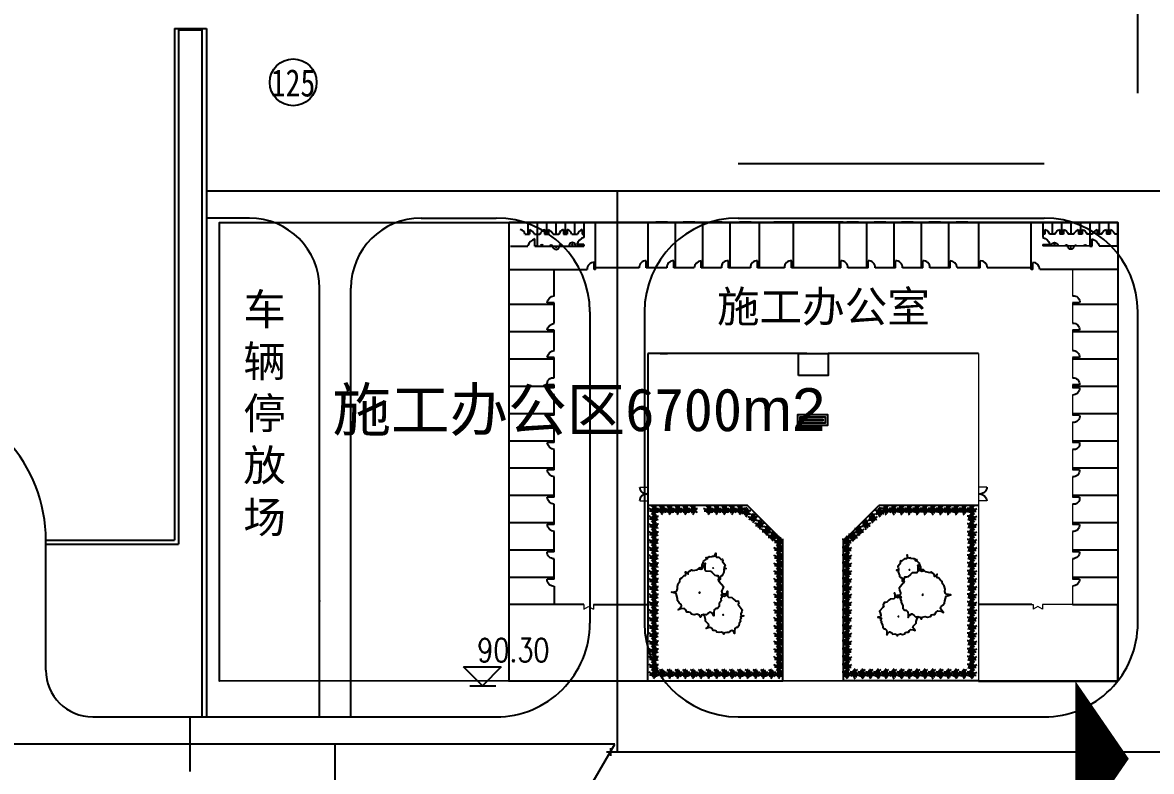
# Model space of a CAD drawing. Extents: x 532522 to 2902776, y -101917278 to 111238625.
# Drawn here: x 2901351.5 to 2901496.1, y 2549018.3 to 2549114.3 of the extents above; entities that cross this region are included whole.
import ezdxf
from ezdxf.enums import TextEntityAlignment as Align

# ---------------------------------------------------------------- set-up
doc = ezdxf.new("R2010")
doc.units = 0
doc.header["$LTSCALE"] = 1000
doc.header["$MEASUREMENT"] = 0
doc.linetypes.add('DASHDOT', pattern=[1, 0.5, -0.25, 0, -0.25])
doc.linetypes.add('DASHED2', pattern=[9.525, 6.35, -3.175])
doc.layers.get('0').update_dxf_attribs({"linetype": 'CONTINUOUS'})
for name, color, linetype in [('1', 7, 'CONTINUOUS'), ('15', 7, 'CONTINUOUS'), ('GCD', 1, 'CONTINUOUS'), ('NEW字', 2, 'CONTINUOUS'), ('PUB_DIM', 3, 'CONTINUOUS'), ('施工临建布置', 7, 'CONTINUOUS'), ('道路', 5, 'CONTINUOUS')]:
    doc.layers.add(name, color=color, linetype=linetype)
doc.styles.add('DIM_FONT', font='SIMPLEX.shx', dxfattribs={"width": 0.8})
doc.styles.add('GEDITXT', font='', dxfattribs={"height": 0.2})
doc.styles.get("Standard").update_dxf_attribs({"font": '', "width": 1.1})
doc.styles.get('GEDITXT').set_extended_font_data('SimSun')
doc.styles.get('Standard').set_extended_font_data('SimSun')

# ---------------------------------------------------------------- blocks, each defined once
blk = doc.blocks.new('GC200')
at = {"linetype": 'Continuous', "const_width": 0.2, "flags": 128}
blk.add_lwpolyline([(-0.1, 0, 1), (0.1, 0, 1)], format="xyb", close=True, dxfattribs=at)
blk = doc.blocks.new('办公室')
at = {"layer": '施工临建布置', "color": 6}
for p, q in [((-78, 58.78), (-78, 49)), ((-60.14, 58.78), (-78, 58.78)), ((-17.81, 58.8), (0.05, 58.8)), ((0, 58.8), (0, 0)), ((-17.8, 16.8), (-17.8, 52.8)), ((-78, 0), (-78, 49)), ((-78, 49), (-72.2, 49)), ((-67, 48.97), (-60.15, 48.97)), ((-10.95, 48.97), (-17.8, 48.97)), ((-9.6, 48.97), (0, 48.97)), ((-5.8, 46.63), (-5.8, 48.97)), ((-78, 45.5), (-72.2, 45.5)), ((-73.1, 45.7), (-72.2, 45.7)), ((-5.79, 45.73), (-5.79, 43.1)), ((-5.79, 45.73), (-4.87, 45.73)), ((-5.79, 45.5), (0, 45.5)), ((-78, 42), (-72.2, 42)), ((-73.1, 42.2), (-72.2, 42.2)), ((-5.8, 42.2), (-5.8, 39.6)), ((-5.8, 42.2), (-4.88, 42.2)), ((-5.8, 42), (0, 42)), ((-78, 38.5), (-72.2, 38.5)), ((-73.1, 38.7), (-72.2, 38.7)), ((-5.8, 38.7), (-5.8, 36.1)), ((-5.8, 38.7), (-4.88, 38.7)), ((-5.8, 38.5), (0, 38.5)), ((-78, 35), (-72.2, 35)), ((-73.1, 35.2), (-72.2, 35.2)), ((-5.8, 35.2), (-5.8, 32.6)), ((-5.8, 35.2), (-4.88, 35.2)), ((-5.8, 35), (0, 35)), ((-78, 31.5), (-72.2, 31.5)), ((-73.1, 31.7), (-72.2, 31.7)), ((-5.8, 31.7), (-5.8, 29.1)), ((-5.8, 31.7), (-4.88, 31.7)), ((-5.79, 31.5), (0, 31.5)), ((-78, 28), (-72.2, 28)), ((-73.1, 28.2), (-72.2, 28.2)), ((-5.8, 28.2), (-5.8, 25.6)), ((-5.79, 28.2), (-4.88, 28.2)), ((-5.79, 28), (0, 28)), ((-73.1, 24.7), (-72.2, 24.7)), ((-5.8, 24.7), (-5.8, 22.1)), ((-5.8, 24.7), (-4.88, 24.7)), ((-78, 24.5), (-72.2, 24.5)), ((-5.8, 24.5), (0, 24.5)), ((-78, 21), (-72.2, 21)), ((-73.1, 21.2), (-72.2, 21.2)), ((-73.1, 20.8), (-72.2, 20.8)), ((-5.8, 21.2), (-5.8, 20.81)), ((-5.8, 21.2), (-4.88, 21.2)), ((-5.8, 21), (0, 21)), ((-5.8, 20.8), (-4.88, 20.8)), ((-5.8, 19.9), (-5.8, 17.31)), ((-78, 17.5), (-72.2, 17.5)), ((-5.8, 17.5), (0, 17.5)), ((-73.1, 17.3), (-72.2, 17.3)), ((-60.17, 16.79), (-40.88, 16.79)), ((-38.15, 16.8), (-17.8, 16.8)), ((-5.8, 17.3), (-4.88, 17.3)), ((-5.8, 16.4), (-5.8, 13.8)), ((-78, 14), (-72.2, 14)), ((-73.1, 13.8), (-72.2, 13.8)), ((-5.8, 14), (0, 14)), ((-5.8, 13.8), (-4.88, 13.8)), ((-5.8, 12.9), (-5.8, 10.3)), ((-78, 10.5), (-72.2, 10.5)), ((-73.1, 10.3), (-72.2, 10.3)), ((-5.8, 10.5), (0, 10.5)), ((-5.8, 10.3), (-4.88, 10.3)), ((-5.8, 9.4), (-5.8, 6)), ((-78, 6), (-68.01, 6)), ((-67.11, 6), (-66.9, 6)), ((-67.11, 6), (-67.11, 5.1)), ((-66.9, 6), (-66.9, 0)), ((-66.9, 5.79), (-61.28, 5.79)), ((-60.38, 5.79), (-57.4, 5.79)), ((-60.38, 5.79), (-60.38, 4.89)), ((-60.18, 5.79), (-60.18, 0)), ((-56.5, 5.79), (-53.9, 5.79)), ((-56.5, 5.79), (-56.5, 4.89)), ((-56.3, -0.01), (-56.3, 5.79)), ((-53, 5.79), (-50.4, 5.79)), ((-53, 5.79), (-53, 4.89)), ((-52.8, 0), (-52.8, 5.79)), ((-49.5, 5.79), (-46.9, 5.79)), ((-49.5, 5.79), (-49.5, 4.89)), ((-49.3, 0), (-49.3, 5.79)), ((-46, 5.79), (-43.4, 5.79)), ((-46, 5.79), (-46, 4.89)), ((-45.8, 0), (-45.8, 5.79)), ((-42.5, 5.79), (-36.21, 5.8)), ((-42.5, 5.79), (-42.5, 4.89)), ((-42.3, 0), (-42.3, 5.79)), ((-36.41, 0), (-36.41, 5.8)), ((-36.21, 5.8), (-36.21, 4.9)), ((-35.31, 5.8), (-31.85, 5.8)), ((-32.04, 0), (-32.05, 5.8)), ((-31.85, 5.8), (-31.85, 4.9)), ((-30.95, 5.8), (-28.1, 5.8)), ((-28.3, 0), (-28.3, 5.8)), ((-28.1, 5.8), (-28.1, 4.9)), ((-27.2, 5.8), (-24.6, 5.8)), ((-24.8, 0), (-24.8, 5.8)), ((-24.6, 5.8), (-24.6, 4.9)), ((-23.7, 5.8), (-21.1, 5.8)), ((-21.3, 0), (-21.3, 5.8)), ((-21.1, 5.8), (-21.1, 4.9)), ((-20.2, 5.8), (-17.58, 5.8)), ((-17.8, 0), (-17.8, 5.8)), ((-17.58, 5.8), (-17.58, 4.9)), ((-16.68, 5.8), (-11.09, 5.8)), ((-11.09, 6), (-11.09, 0)), ((-11.09, 6), (-10.89, 6)), ((-10.89, 6), (-10.89, 5.1)), ((0, 6), (-9.99, 6)), ((-78, 3.15), (-78, 0)), ((-78, 3), (-77.8, 3)), ((-78, 3), (-77.8, 3)), ((-77.8, 3), (-75.6, 3)), ((-74.7, 3), (-68.4, 2.99)), ((-74.7, 3), (-74.7, 2.1)), ((-74.4, 3), (-74.7, 3)), ((-74.4, -0.01), (-74.4, 3)), ((-73.97, 2.92), (-73.63, 2.92)), ((-72.77, 2.96), (-72.43, 2.96)), ((-71.57, 2.93), (-71.24, 2.93)), ((-68.4, 2.79), (-68.4, 2.99)), ((-9.6, 2.8), (-9.6, 3)), ((-3.3, 3), (-9.6, 3)), ((-6.42, 2.94), (-6.76, 2.94)), ((-5.23, 2.96), (-5.57, 2.96)), ((-4.03, 2.92), (-4.37, 2.92)), ((-3.6, 3), (-3.3, 3)), ((-3.6, 0), (-3.6, 3)), ((-3.3, 3), (-3.3, 2.1)), ((-0.2, 3), (-2.4, 3)), ((-78, 1.5), (-77.64, 1.5)), ((-77.04, 0.9), (-77.04, 1.5)), ((-77.04, 1.5), (-76.56, 1.5)), ((-76.8, 0), (-76.8, 1.5)), ((-76.56, 0.9), (-76.56, 1.5)), ((-75.96, 1.5), (-75.36, 1.49)), ((-75.6, -0.01), (-75.6, 1.49)), ((-75.36, 0.9), (-75.36, 1.49)), ((-74.76, 1.49), (-74.04, 1.49)), ((-73.44, 1.49), (-72.96, 1.49)), ((-73.44, 0.9), (-73.44, 1.49)), ((-73.2, -0.01), (-73.2, 1.49)), ((-72.96, 0.9), (-72.96, 1.49)), ((-72.36, 1.49), (-71.64, 1.49)), ((-72, -0.01), (-72, 1.49)), ((-71.04, 0.9), (-71.04, 1.49)), ((-71.04, 1.49), (-70.56, 1.49)), ((-70.8, -0.01), (-70.8, 1.49)), ((-70.56, 0.9), (-70.56, 1.49)), ((-69.96, 1.49), (-69.24, 1.49)), ((-69.6, -0.01), (-69.6, 1.49)), ((-68.4, 2.79), (-69.3, 2.79)), ((-68.64, 0.89), (-68.64, 1.49)), ((-68.64, 1.49), (-68.4, 1.49)), ((-68.4, -0.01), (-68.4, 1.89)), ((-9.6, 2.8), (-8.7, 2.8)), ((-9.6, 0), (-9.6, 1.9)), ((-9.36, 1.5), (-9.6, 1.5)), ((-9.36, 0.9), (-9.36, 1.5)), ((-8.04, 1.5), (-8.76, 1.5)), ((-8.4, 0), (-8.4, 1.5)), ((-6.96, 1.5), (-7.44, 1.5)), ((-7.44, 0.9), (-7.44, 1.5)), ((-7.2, 0), (-7.2, 1.5)), ((-6.96, 0.9), (-6.96, 1.5)), ((-5.64, 1.5), (-6.36, 1.5)), ((-6, 0), (-6, 1.5)), ((-5.04, 0.9), (-5.04, 1.5)), ((-4.56, 1.5), (-5.04, 1.5)), ((-4.8, 0), (-4.8, 1.5)), ((-4.56, 0.9), (-4.56, 1.5)), ((-3.24, 1.5), (-3.96, 1.5)), ((-2.64, 0.9), (-2.64, 1.5)), ((-2.04, 1.5), (-2.64, 1.5)), ((-2.4, 0), (-2.4, 1.5)), ((-36.41, 0), (-35.41, 0)), ((-33.91, 0), (-31.04, 0)), ((-30.16, 0), (-27.29, 0)), ((-25.79, 0), (-23.79, 0)), ((-22.29, 0), (-20.29, 0)), ((-18.79, 0), (-16.79, 0)), ((-17.8, 0), (0, 0)), ((-78, -0.01), (-58.79, -0.01)), ((-57.29, -0.01), (-55.29, -0.01)), ((-53.79, 0), (-51.79, 0)), ((-50.29, 0), (-48.29, 0)), ((-46.79, 0), (-44.79, 0)), ((-43.29, 0), (-42.29, 0))]:
    blk.add_line(p, q, dxfattribs=at)
at = {"layer": '施工临建布置', "color": 6, "lineweight": 13}
for p, q in [((-60.17, 16.8), (-60.14, 58.78)), ((-68.35, 49.57), (-67.75, 49.23)), ((-68.35, 48.97), (-68.35, 49.57)), ((-67.75, 49.23), (-67.15, 49.57)), ((-67.15, 48.97), (-67.15, 49.57)), ((-10.8, 48.97), (-10.8, 49.57)), ((-10.2, 49.23), (-10.8, 49.57)), ((-9.6, 49.57), (-10.2, 49.23)), ((-9.6, 48.97), (-9.6, 49.57)), ((-72.2, 46.6), (-72.2, 49)), ((-72.2, 48.97), (-68.5, 48.97)), ((-68.5, 48.97), (-68.35, 48.97)), ((-67, 48.97), (-67.15, 48.97)), ((-10.95, 48.97), (-10.8, 48.97)), ((-72.2, 43.1), (-72.2, 45.7)), ((-72.2, 39.6), (-72.2, 42.2)), ((-72.2, 36.1), (-72.2, 38.7)), ((-72.2, 32.6), (-72.2, 35.2)), ((-61.21, 35.66), (-60.15, 35.66)), ((-16.74, 35.66), (-17.8, 35.66)), ((-61.21, 33.92), (-60.15, 33.92)), ((-17.8, 33.76), (-17.8, 33.92)), ((-16.74, 33.92), (-17.8, 33.92)), ((-72.2, 29.1), (-72.2, 31.7)), ((-72.2, 25.6), (-72.2, 28.2)), ((-72.2, 22.1), (-72.2, 24.7)), ((-72.2, 20.8), (-72.2, 21.2)), ((-72.2, 17.3), (-72.2, 19.9)), ((-72.2, 13.8), (-72.2, 16.4)), ((-72.2, 10.3), (-72.2, 12.9)), ((-72.2, 6), (-72.2, 9.4))]:
    blk.add_line(p, q, dxfattribs=at)
at = {"layer": '施工临建布置', "color": 6, "lineweight": 35}
for p, q in [((-42.79, 0), (-33.91, 0)), ((-31.04, 0), (-29.54, 0)), ((-31.04, 0), (-29.54, 0)), ((-27.29, 0), (-25.79, 0)), ((-23.79, 0), (-22.29, 0)), ((-20.29, 0), (-18.79, 0)), ((-58.79, -0.01), (-57.29, -0.01)), ((-55.29, -0.01), (-53.79, 0)), ((-51.79, 0), (-50.29, 0)), ((-48.29, 0), (-46.79, 0)), ((-44.79, 0), (-43.29, 0))]:
    blk.add_line(p, q, dxfattribs=at)
at = {"layer": '施工临建布置', "color": 6, "lineweight": -3}
blk.add_lwpolyline([(-37.08, 19.6), (-37.08, 16.8), (-40.88, 16.8), (-40.88, 19.6)], close=True, dxfattribs=at)
at = {"layer": '施工临建布置', "color": 6, "extrusion": (0, 0, -1)}
for centre, major_axis, start_param, end_param in [((-72.21, 45.71), (-0.631, 0.631), -0.793244, 0.793244), ((-5.77, 45.73), (-0.639, 0.639), 0.754476, 2.352675), ((-72.21, 42.21), (-0.631, 0.631), -0.793244, 0.793244), ((-5.78, 42.2), (-0.639, 0.639), 0.764302, 2.352861), ((-72.28, 38.78), (-0.581, -0.581), 0.684763, 2.456829), ((-5.95, 38.53), (-0.765, 0.765), 0.921025, 2.199951), ((-72.34, 35.34), (-0.546, 0.546), -0.969588, 0.969588), ((-60.31, 35.7), (-0.641, 0.641), 3.903888, 5.447386), ((-60.33, 33.91), (-0.627, 0.627), -0.776951, 0.830663), ((-5.87, 35.11), (-0.703, -0.703), 2.42525, 3.835691), ((-72.29, 31.79), (-0.574, 0.574), -0.900922, 0.900922), ((-5.94, 31.54), (-0.762, 0.762), 0.917974, 2.202927), ((-72.33, 28.33), (-0.552, 0.552), -0.952076, 0.952076), ((-6.03, 27.95), (-0.834, -0.834), 2.558544, 3.712535), ((-72.34, 24.84), (-0.549, -0.549), 0.609301, 2.532291), ((-5.81, 24.66), (-0.663, 0.663), 0.800887, 2.31364), ((-72.23, 21.23), (-0.619, -0.619), 0.756472, 2.385121), ((-5.97, 21.01), (-0.781, 0.781), 0.93672, 2.184643), ((-72.29, 20.71), (-0.579, -0.579), 5.393203, 7.173167), ((-5.65, 20.67), (-0.553, 0.553), 2.190036, 4.121843), ((-72.25, 17.25), (-0.604, -0.604), 5.442604, 7.123767), ((-5.96, 17.48), (-0.774, -0.774), 4.091947, 5.353227), ((-72.29, 13.71), (-0.578, 0.578), 3.820689, 5.604089), ((-5.92, 13.95), (-0.746, 0.746), 2.494504, 3.80975), ((-72.35, 10.15), (-0.543, -0.543), 5.305848, 7.260522), ((-5.86, 10.38), (-0.695, -0.695), 4.008045, 5.439233), ((-74.28, 3.42), (0.982, 0.982), 2.665775, 3.61741), ((-73.8, 3.13), (0.192, 0.192), 1.682632, 3.029757), ((-73.8, 2.86), (0.071, 0.071), 4.599091, 6.396483), ((-72.6, 3.17), (0.192, 0.192), 1.682632, 3.029757), ((-72.6, 2.89), (0.071, -0.071), 3.028294, 4.825687), ((-71.98, 2.99), (0.304, 0.304), 3.933849, 7.061725), ((-71.96, 3.17), (0.0138, -0.0138), -0.785398, 5.497787), ((-71.41, 3.14), (0.192, 0.192), 1.682632, 3.029757), ((-71.4, 2.87), (0.071, -0.071), 3.028294, 4.825687), ((-69.89, 2.99), (0.304, 0.304), 0.772485, 3.939904), ((-76.76, 1.78), (0.655, 0.655), 2.665761, 3.617424), ((-76.61, 1.54), (0.46, 0.46), 0.860672, 2.280921), ((-75.77, 1.91), (0.774, -0.774), -0.398151, 0.398151), ((-73.24, 1.69), (0.579, 0.579), 2.597024, 3.686162), ((-73.63, 2.17), (1.02, -1.02), -0.299854, 0.299854), ((-70.86, 1.67), (0.563, -0.563), 1.008733, 2.13286), ((-70.77, 1.7), (0.59, 0.59), 1.03769, 2.103903), ((-69.89, 2.8), (0.0234, 0.0234), 0.785398, 7.068583), ((-68.03, 3.16), (0.935, 0.935), 2.639475, 3.643711), ((-68.38, 1.75), (0.634, 0.633), 2.648239, 3.634946)]:
    blk.add_ellipse(centre, major_axis=major_axis, ratio=1, start_param=start_param, end_param=end_param, dxfattribs=at)
at = {"layer": '施工临建布置', "color": 6}
for centre, major_axis, start_param, end_param in [((-17.64, 35.7), (0.64, 0.642), 3.903888, 5.447386), ((-17.62, 33.91), (0.626, 0.628), -0.776951, 0.830663), ((-67.08, 6.02), (-0.654, 0.654), 0.812087, 2.329506), ((-60.36, 5.81), (-0.654, 0.654), 0.812087, 2.329506), ((-56.48, 5.82), (-0.654, 0.654), 0.812087, 2.329506), ((-53.08, 5.71), (-0.581, -0.581), -0.886697, 0.886697), ((-49.56, 5.74), (-0.598, -0.598), -0.851924, 0.851924), ((-46.06, 5.74), (-0.598, -0.598), -0.851924, 0.851924), ((-42.56, 5.74), (-0.598, -0.598), -0.851924, 0.851924), ((-36.12, 5.7), (-0.574, 0.574), 2.240948, 4.042237), ((-31.75, 5.7), (-0.574, 0.574), 2.240948, 4.042237), ((-28.01, 5.7), (-0.574, 0.574), 2.240948, 4.042237), ((-24.76, 5.96), (-0.759, 0.759), 2.507068, 3.776117), ((-21.06, 5.76), (-0.609, -0.61), 0.740257, 2.401336), ((-17.54, 5.76), (-0.609, -0.61), 0.740257, 2.401336), ((-10.86, 5.97), (-0.609, -0.61), 0.740257, 2.401336), ((-8.11, 2.99), (-0.304, 0.304), 0.772485, 3.939904), ((-6.59, 3.15), (-0.192, 0.192), 1.682632, 3.029757), ((-6.6, 2.87), (-0.071, -0.071), 3.028294, 4.825687), ((-6.02, 3), (-0.304, 0.304), 3.933849, 7.061725), ((-6.04, 3.17), (-0.0138, -0.0138), -0.785398, 5.497787), ((-5.4, 3.17), (-0.192, 0.192), 1.682632, 3.029757), ((-5.4, 2.9), (-0.071, -0.071), 3.028294, 4.825687), ((-4.2, 3.14), (-0.192, 0.192), 1.682632, 3.029757), ((-4.2, 2.86), (-0.071, 0.071), 4.599091, 6.396483), ((-3.72, 3.42), (-0.982, 0.982), 2.665775, 3.61741), ((-9.97, 3.17), (-0.935, 0.935), 2.639475, 3.643711), ((-9.62, 1.76), (-0.633, 0.633), 2.648239, 3.634946), ((-8.11, 2.81), (-0.0234, 0.0234), 0.785398, 7.068583), ((-7.23, 1.71), (-0.59, 0.59), 1.03769, 2.103903), ((-7.14, 1.68), (-0.563, -0.563), 1.008733, 2.13286), ((-4.37, 2.17), (-1.02, -1.02), -0.299854, 0.299854), ((-4.76, 1.7), (-0.579, 0.579), 2.597024, 3.686162), ((-2.23, 1.91), (-0.774, -0.774), -0.398151, 0.398151), ((-1.39, 1.55), (-0.46, 0.46), 0.860672, 2.280921)]:
    blk.add_ellipse(centre, major_axis=major_axis, ratio=1, start_param=start_param, end_param=end_param, dxfattribs=at)
blk = doc.blocks.new('Clump of Trees or Bushes - plan')
for points in [[(-10.993, 56.487), (-9.228, 58.426), (-10.144, 63.512), (-8.923, 67.033), (-3.43, 69.772), (2.673, 72.119), (-2.82, 71.728), (-10.449, 71.728), (-13.195, 74.075), (-13.806, 83.073), (-16.857, 86.594), (-22.045, 92.071), (-22.961, 94.81), (-22.656, 98.722), (-28.759, 100.678), (-31.811, 99.113), (-35.472, 101.461), (-45.543, 109.676), (-49.815, 108.503), (-55.308, 106.155), (-59.58, 106.938), (-60.801, 113.98), (-63.242, 104.982), (-67.209, 106.938), (-70.872, 104.59), (-74.839, 104.982), (-80.637, 101.461), (-86.435, 101.069), (-90.402, 97.548), (-90.402, 94.419), (-93.454, 90.898), (-98.947, 90.115), (-105.66, 90.115), (-101.083, 87.768), (-98.031, 82.682), (-100.778, 77.596), (-103.829, 74.466), (-103.219, 69.772), (-104.134, 65.077), (-108.102, 62.73), (-104.439, 60.774), (-102.609, 55.297), (-103.829, 50.211), (-102.303, 44.342), (-98.947, 41.995), (-98.031, 38.865), (-98.031, 34.953), (-93.148, 32.606), (-90.707, 29.476), (-91.317, 22.434), (-93.454, 17.348), (-89.487, 21.26), (-85.519, 23.999), (-82.468, 23.216), (-78.806, 19.304), (-74.228, 15.783), (-69.956, 15.392), (-59.886, 12.653), (-58.254, 7.074)], [(59.448, 5.262), (60.936, 4.858), (62.652, -1.011), (63.415, 4.858), (64.178, 5.836), (66.848, 6.814), (69.709, 6.569), (73.905, 7.792), (76.385, 9.748), (79.627, 10.237), (81.153, 12.438), (84.014, 15.127), (84.205, 17.084), (85.158, 17.573), (88.591, 16.839), (85.73, 20.262), (88.591, 20.751), (89.545, 21.974), (90.689, 24.174), (91.452, 24.663), (90.499, 25.886), (91.261, 31.999), (92.596, 33.466), (92.024, 36.645), (92.787, 38.845), (96.22, 40.557), (100.035, 42.024), (96.602, 41.779), (91.834, 41.779), (90.117, 43.246), (89.736, 48.871), (87.828, 51.071), (84.586, 54.494), (84.014, 56.206), (84.205, 58.651), (80.39, 59.873), (78.483, 58.895), (76.194, 60.362), (69.9, 65.497), (67.23, 64.764), (63.797, 63.297), (61.126, 63.786), (60.364, 68.187), (58.838, 62.563), (56.358, 63.786), (54.07, 62.319), (51.59, 62.563), (47.966, 60.362), (44.343, 60.118), (41.863, 57.917), (41.863, 55.961), (39.956, 53.761), (36.523, 53.272), (32.327, 53.272), (35.187, 51.805), (36.641, 49.381)]]:
    blk.add_lwpolyline(points)
for points in [[(-4.577, 66.508), (-7.629, 55.261), (-12.588, 57.706), (-17.166, 54.772), (-22.125, 55.261), (-29.372, 50.86), (-36.62, 50.371), (-41.579, 45.969), (-41.579, 42.057), (-45.393, 37.656), (-52.259, 36.678), (-60.651, 36.678), (-54.93, 33.743), (-51.115, 27.386), (-54.548, 21.029), (-58.363, 17.116), (-57.6, 11.248), (-58.744, 5.38), (-63.703, 2.446), (-59.126, 0), (-56.837, -6.846), (-58.363, -13.203), (-56.455, -20.539), (-52.259, -23.473), (-51.115, -27.385), (-51.115, -32.275), (-45.012, -35.21), (-41.96, -39.122), (-42.723, -47.924), (-45.393, -54.282), (-40.434, -49.391), (-35.475, -45.968), (-31.661, -46.946), (-27.083, -51.837), (-21.362, -56.238), (-16.021, -56.727), (-3.433, -60.15), (0, -71.887), (1.526, -60.15), (3.052, -58.194), (8.392, -56.238), (14.114, -56.727), (22.506, -54.282), (27.465, -50.369), (33.949, -49.391), (37.001, -44.99), (42.723, -39.611), (43.104, -35.699), (45.012, -34.721), (51.878, -36.188), (46.156, -29.341), (51.878, -28.363), (53.785, -25.918), (56.074, -21.517), (57.6, -20.539), (55.692, -18.094), (57.218, -5.868), (59.888, -2.934), (58.744, 3.424), (60.27, 7.825), (67.136, 11.248), (74.765, 14.182), (67.899, 13.693), (58.363, 13.693), (54.93, 16.627), (54.167, 27.875), (50.352, 32.276), (43.867, 39.123), (42.723, 42.546), (43.104, 47.436), (35.475, 49.882), (31.661, 47.925), (27.083, 50.86), (14.495, 61.129), (9.155, 59.662), (2.289, 56.728), (-3.052, 57.706)], [(-58.055, 61.947), (-58.97, 60.774), (-57.139, 60.774)], [(62.08, 35.667), (61.508, 34.933), (62.652, 34.933)], [(-1.144, 1.468), (-2.289, 0), (0, 0)]]:
    blk.add_lwpolyline(points, close=True)
blk = doc.blocks.new('A$C427D446F')
at = {"color": 1, "const_width": 0.03}
for points in [[(0.22, 0.73, 1), (0.25, 0.73, 1)], [(0.46, 0.34, 1), (0.49, 0.34, 1)], [(0.54, 0.75, 1), (0.57, 0.75, 1)], [(0.65, 0.62, 1), (0.68, 0.62, 1)], [(0.67, 0.48, 1), (0.7, 0.48, 1)], [(1.13, 0.66, 1), (1.16, 0.66, 1)]]:
    blk.add_lwpolyline(points, format="xyb", close=True, dxfattribs=at)
at = {"color": 6, "const_width": 0.03}
for points in [[(0.38, 0.49, 1), (0.41, 0.49, 1)], [(0.47, 0.81, 1), (0.5, 0.81, 1)], [(0.57, 0.48, 1), (0.6, 0.48, 1)], [(0.6, 0.64, 1), (0.63, 0.64, 1)], [(0.63, 0.7, 1), (0.66, 0.7, 1)], [(0.64, 0.67, 1), (0.67, 0.67, 1)], [(0.68, 0.65, 1), (0.71, 0.65, 1)], [(0.72, 0.16, 1), (0.75, 0.16, 1)], [(0.93, 0.84, 1), (0.96, 0.84, 1)], [(0.95, 0.5, 1), (0.98, 0.5, 1)]]:
    blk.add_lwpolyline(points, format="xyb", close=True, dxfattribs=at)
at = {"color": 3}
for centre, radius, start, end in [((0.48, 0.04), 0.732, 78.5516, 130.9815), ((0.61, -0.57), 1.26, 88.3286, 108.729), ((0.77, -0.05), 0.728, 103.0452, 139.7766), ((0.18, 0.21), 0.647, 48.7581, 83.8624), ((0.35, 0.54), 0.315, 28.8901, 78.4579), ((1.11, 0.19), 0.649, 134.4861, 189.3762), ((1.86, 0.75), 1.22, 163.8561, 179.1105), ((-1.08, 1.7), 2.03, 328.9873, 340.361), ((1.47, 0.5), 0.813, 171.2496, 218.2333), ((0.92, 0.12), 0.586, 53.3231, 115.7633), ((-2.62, -2.46), 4.48, 39.0488, 42.6799), ((1.03, 0.26), 0.582, 85.8741, 126.9558), ((0.58, -0.08), 0.718, 31.315, 82.1378), ((0.3, 1.17), 0.548, 342.9456, 6.4814)]:
    blk.add_arc(centre, radius, start, end, dxfattribs=at)
at = {"color": 241}
for centre, radius, start, end in [((0.18, 0.64), 0.482, 6.9904, 78.0284), ((0.82, 0.23), 0.476, 114.0956, 166.2953), ((1.44, 0.28), 0.864, 155.0888, 185.9637), ((0.58, -0.95), 1.61, 70.5249, 87.8244), ((0.96, 0.37), 0.422, 62.9909, 135.9102)]:
    blk.add_arc(centre, radius, start, end, dxfattribs=at)
at = {"color": 6, "width": 0.8, "flags": 9}
for tag in ['YSIZE', 'XSIZE']:
    blk.add_attdef(tag, (0.66, 0.65), '', height=0.0005, dxfattribs=at)

msp = doc.modelspace()

# ---------------------------------------------------------------- linework, layer by layer
at = {"layer": '1', "color": 6, "linetype": 'Continuous'}
msp.add_lwpolyline([(2901491.82, 2549029.93), (2901376.72, 2549029.91), (2901376.72, 2549088.7), (2901491.82, 2549088.71)], close=True, dxfattribs=at)
at = {"layer": '1', "color": 1, "linetype": 'Continuous', "flags": 128}
msp.add_lwpolyline([(2901493.23, 2549019.96, 0, 20, 0), (2901486.36, 2549019.96, 20, 20, 0)], format="xyseb", dxfattribs=at)
at = {"layer": '15', "color": 3}
msp.add_circle((2901386.16, 2549106.68), 3, dxfattribs=at)
at = {"layer": 'NEW字'}
for p, q in [((2901408, 2549031.73), (2901412.8, 2549031.73)), ((2901410.4, 2549029.33), (2901408, 2549031.73)), ((2901412.8, 2549031.73), (2901410.4, 2549029.33)), ((2901408.79, 2549029.33), (2901412.13, 2549029.33))]:
    msp.add_line(p, q, dxfattribs=at)
at = {"layer": 'PUB_DIM', "linetype": 'Continuous'}
for p, q in [((2901372.95, 2549018.33), (2901372.95, 2549025.33)), ((2901426.8, 2549021.33), (2901426.8, 2549020.33)), ((2901426.3, 2549020.83), (2901427.3, 2549020.83))]:
    msp.add_line(p, q, dxfattribs=at)
at = {"layer": '施工临建布置', "color": 1}
msp.add_line((2901434.23, 2549071.9), (2901431.62, 2549071.9), dxfattribs=at)
at = {"layer": '施工临建布置'}
for p in [(2901433.2, 2549071.9), (2901437.32, 2549071.9)]:
    msp.add_line(p, (2901434.12, 2549071.9), dxfattribs=at)
at = {"layer": '施工临建布置', "color": 6, "lineweight": 13}
msp.add_line((2901473.97, 2549054.95), (2901473.97, 2549054.79), dxfattribs=at)
at = {"layer": '施工临建布置', "lineweight": -3}
for p, q in [((2901444.39, 2549052.41), (2901431.61, 2549052.41)), ((2901448.89, 2549047.91), (2901444.39, 2549052.41)), ((2901456.69, 2549047.91), (2901461.19, 2549052.41)), ((2901473.97, 2549052.41), (2901461.19, 2549052.41)), ((2901448.89, 2549029.91), (2901448.89, 2549047.91)), ((2901456.69, 2549029.93), (2901456.69, 2549047.91))]:
    msp.add_line(p, q, dxfattribs=at)
at = {"layer": '施工临建布置', "color": 6}
msp.add_line((2901431.62, 2549029.91), (2901431.62, 2549035.91), dxfattribs=at)
at = {"layer": '施工临建布置', "color": 2, "lineweight": -3}
for p, q in [((2901448.89, 2549029.91), (2901431.62, 2549029.91)), ((2901473.96, 2549029.93), (2901456.69, 2549029.93))]:
    msp.add_line(p, q, dxfattribs=at)
at = {"layer": '施工临建布置', "lineweight": -3}
for points in [[(2901450.84, 2549062.68), (2901450.84, 2549064.08), (2901454.64, 2549064.08), (2901454.64, 2549062.68)], [(2901451.14, 2549062.98), (2901451.14, 2549063.78), (2901454.34, 2549063.78), (2901454.34, 2549062.98)], [(2901451.44, 2549063.28), (2901451.44, 2549063.48), (2901454.04, 2549063.48), (2901454.04, 2549063.28)]]:
    msp.add_lwpolyline(points, close=True, dxfattribs=at)
for centre in [(2901452, 2549063.38), (2901452.74, 2549063.38), (2901453.49, 2549063.38)]:
    msp.add_circle(centre, 0.075, dxfattribs=at)
at = {"layer": '道路', "color": 4}
for p, q in [((2901494.38, 2549105.28), (2901494.38, 2549162.2)), ((2901494.38, 2549108.28), (2901494.38, 2549156.2)), ((2901370.97, 2549113.6), (2901370.97, 2549047.98)), ((2901370.97, 2549113.6), (2901375.07, 2549113.6)), ((2901375.07, 2549113.6), (2901375.07, 2549025.33)), ((2901371.47, 2549113.42), (2901371.47, 2549047.48)), ((2901371.47, 2549113.42), (2901374.47, 2549113.42)), ((2901374.47, 2549113.42), (2901374.47, 2549025.33)), ((2901443.17, 2549096.28), (2901482.38, 2549096.28)), ((2901380.55, 2549089.28), (2901375.07, 2549089.28)), ((2901402.55, 2549089.28), (2901412.17, 2549089.28)), ((2901443.17, 2549089.28), (2901482.38, 2549089.28)), ((2901389.55, 2549025.33), (2901389.55, 2549080.28)), ((2901393.55, 2549025.33), (2901393.55, 2549080.28)), ((2901424.17, 2549077.28), (2901424.17, 2549037.33)), ((2901431.17, 2549077.28), (2901431.17, 2549037.33)), ((2901494.38, 2549037.33), (2901494.38, 2549077.28)), ((2901354.47, 2549031.33), (2901354.47, 2549047.98)), ((2901354.47, 2549047.98), (2901370.97, 2549047.98)), ((2901354.47, 2549047.48), (2901371.47, 2549047.48)), ((2901360.47, 2549025.33), (2901412.17, 2549025.33)), ((2901443.17, 2549025.33), (2901482.38, 2549025.33))]:
    msp.add_line(p, q, dxfattribs=at)
at = {"layer": '道路', "color": 4, "linetype": 'DASHDOT', "ltscale": 2}
for p, q in [((2901375.09, 2549092.78), (2901573.86, 2549092.78)), ((2901427.67, 2549092.78), (2901427.67, 2549020.83)), ((2901426.8, 2549020.83), (2902165.87, 2549020.83))]:
    msp.add_line(p, q, dxfattribs=at)
at = {"layer": '道路', "color": 4, "linetype": 'DASHDOT', "ltscale": 5}
for p, q in [((2901427.38, 2549021.83), (2901222.95, 2549021.83)), ((2901329.83, 2548854.36), (2901427.38, 2549021.83)), ((2901391.55, 2548975.33), (2901391.55, 2549021.83))]:
    msp.add_line(p, q, dxfattribs=at)
at = {"layer": '道路', "color": 4}
for centre, radius, start, end in [((2901380.55, 2549080.28), 9, 360, 90), ((2901402.55, 2549080.28), 9, 90, 180), ((2901412.17, 2549077.28), 12, 360, 90), ((2901443.17, 2549077.28), 12, 90, 180), ((2901482.38, 2549077.28), 12, 0, 90), ((2901335.47, 2549047.98), 19, 360, 42.579), ((2901412.17, 2549037.33), 12, 269.9998, 360), ((2901443.17, 2549037.33), 12, 180, 269.9999), ((2901482.38, 2549037.33), 12, 269.9999, 0), ((2901360.47, 2549031.33), 6, 180, 269.9998)]:
    msp.add_arc(centre, radius, start, end, dxfattribs=at)

# ---------------------------------------------------------------- block references
at = {"layer": 'GCD', "linetype": 'Continuous', "xscale": 0.5, "yscale": 0.5, "zscale": 0.5}
msp.add_blockref('GC200', (2901389.59, 2549040.19, -0.04), dxfattribs=at)
at = {"layer": '施工临建布置', "color": 6, "linetype": 'Continuous', "rotation": 180}
msp.add_blockref('办公室', (2901413.82, 2549088.7), dxfattribs=at)
at = {"layer": '施工临建布置', "color": 3, "lineweight": -3, "xscale": -1, "rotation": 270}
for p in [(2901431.75, 2549051.22), (2901431.75, 2549050.22), (2901432.75, 2549051.22), (2901433.75, 2549051.22), (2901434.75, 2549051.22), (2901435.75, 2549051.22), (2901436.75, 2549051.22), (2901438.75, 2549051.22), (2901439.75, 2549051.22), (2901440.75, 2549051.22), (2901441.75, 2549051.22), (2901442.75, 2549051.22), (2901443.55, 2549050.95), (2901444.44, 2549050.19), (2901431.75, 2549049.22), (2901445.3, 2549049.36), (2901431.75, 2549048.22), (2901431.75, 2549047.22), (2901446.18, 2549048.59), (2901446.95, 2549047.86), (2901447.75, 2549047.22), (2901431.75, 2549046.22), (2901447.75, 2549046.22), (2901431.75, 2549045.22), (2901447.75, 2549045.22), (2901431.75, 2549044.22), (2901431.75, 2549043.22), (2901447.75, 2549044.22), (2901447.75, 2549043.22), (2901431.75, 2549042.22), (2901447.75, 2549042.22), (2901431.75, 2549041.22), (2901431.75, 2549040.22), (2901447.75, 2549041.22), (2901447.75, 2549040.22), (2901431.75, 2549039.22), (2901447.75, 2549039.22), (2901431.75, 2549038.22), (2901431.75, 2549037.22), (2901447.75, 2549038.22), (2901447.75, 2549037.22), (2901431.75, 2549036.22), (2901447.75, 2549036.22), (2901431.75, 2549035.22), (2901431.75, 2549034.22), (2901447.75, 2549035.22), (2901447.75, 2549034.22), (2901431.75, 2549033.22), (2901447.75, 2549033.22), (2901431.75, 2549032.22), (2901447.75, 2549032.22), (2901431.75, 2549031.22), (2901431.75, 2549030.22), (2901432.75, 2549030.22), (2901433.75, 2549030.22), (2901434.75, 2549030.22), (2901435.75, 2549030.22), (2901436.75, 2549030.22), (2901437.75, 2549030.22), (2901438.75, 2549030.22), (2901439.75, 2549030.22), (2901440.75, 2549030.22), (2901441.75, 2549030.22), (2901442.75, 2549030.22), (2901443.75, 2549030.22), (2901444.75, 2549030.22), (2901445.75, 2549030.22), (2901446.75, 2549030.22), (2901447.75, 2549031.22), (2901447.75, 2549030.22)]:
    msp.add_blockref('A$C427D446F', p, dxfattribs=at)
at = {"layer": '施工临建布置', "color": 3, "lineweight": -3, "rotation": 90}
for p in [(2901461.04, 2549050.19), (2901461.94, 2549050.95), (2901462.74, 2549051.22), (2901463.74, 2549051.22), (2901464.74, 2549051.22), (2901465.74, 2549051.22), (2901466.74, 2549051.22), (2901467.74, 2549051.22), (2901468.74, 2549051.22), (2901469.74, 2549051.22), (2901470.74, 2549051.22), (2901471.74, 2549051.22), (2901472.74, 2549051.22), (2901473.74, 2549051.22), (2901473.74, 2549050.22), (2901460.19, 2549049.36), (2901473.74, 2549049.22), (2901457.74, 2549047.22), (2901458.54, 2549047.86), (2901459.31, 2549048.59), (2901473.74, 2549048.22), (2901473.74, 2549047.22), (2901457.74, 2549046.22), (2901473.74, 2549046.22), (2901457.74, 2549045.22), (2901473.74, 2549045.22), (2901457.74, 2549044.22), (2901457.74, 2549043.22), (2901473.74, 2549044.22), (2901473.74, 2549043.22), (2901457.74, 2549042.22), (2901473.74, 2549042.22), (2901457.74, 2549041.22), (2901457.74, 2549040.22), (2901473.74, 2549041.22), (2901473.74, 2549040.22), (2901457.74, 2549039.22), (2901473.74, 2549039.22), (2901457.74, 2549038.22), (2901457.74, 2549037.22), (2901473.74, 2549038.22), (2901473.74, 2549037.22), (2901457.74, 2549036.22), (2901473.74, 2549036.22), (2901457.74, 2549035.22), (2901457.74, 2549034.22), (2901473.74, 2549035.22), (2901473.74, 2549034.22), (2901473.74, 2549034.22), (2901457.74, 2549033.22), (2901473.74, 2549033.22), (2901473.74, 2549033.22), (2901457.74, 2549032.22), (2901473.74, 2549032.22), (2901457.74, 2549031.22), (2901457.74, 2549030.22), (2901458.74, 2549030.22), (2901459.74, 2549030.22), (2901460.74, 2549030.22), (2901461.74, 2549030.22), (2901462.74, 2549030.22), (2901463.74, 2549030.22), (2901464.74, 2549030.22), (2901465.74, 2549030.22), (2901466.74, 2549030.22), (2901467.74, 2549030.22), (2901468.74, 2549030.22), (2901469.74, 2549030.22), (2901470.74, 2549030.22), (2901471.74, 2549030.22), (2901472.74, 2549030.22), (2901473.74, 2549031.22), (2901473.74, 2549030.22)]:
    msp.add_blockref('A$C427D446F', p, dxfattribs=at)
at = {"layer": '施工临建布置', "lineweight": -3, "zscale": 25.4}
for p, xscale, yscale, rotation in [((2901438.22, 2549041.32), -0.04999999981373549, 0.04999999981373549, 270), ((2901466.83, 2549041.05), 0.04999999995884898, 0.04999999995884898, 88.90530647213664)]:
    msp.add_blockref('Clump of Trees or Bushes - plan', p, dxfattribs=dict(at, xscale=xscale, yscale=yscale, rotation=rotation))

# ---------------------------------------------------------------- texts
at = {"layer": '15', "color": 3, "linetype": 'Continuous', "style": 'GEDITXT', "width": 0.799859}
msp.add_text('125', height=3.5, dxfattribs=at).set_placement((2901383.28, 2549108.37), align=Align.TOP_LEFT)
at = {"layer": 'NEW字', "style": 'DIM_FONT', "width": 0.8}
msp.add_text('90.30', height=3, rotation=0, dxfattribs=at).set_placement((2901414.37, 2549033.89), align=Align.MIDDLE)
at = {"layer": '施工临建布置', "color": 6, "linetype": 'DASHED2', "attachment_point": 1}
for s, insert, char_height, width in [('{\\fKaiTi_GB2312|b0|i0|c134|p49;施工办公室}', (2901440.46, 2549079.93), 4, 47.4231), ('{\\fKaiTi_GB2312|b0|i0|c134|p49;车辆停放场}', (2901379.77, 2549079.59), 4, 3.1571), ('{\\fKaiTi_GB2312|b0|i0|c134|p49;施工办公区6700\\fArial|b0|i0|c0|p32;m2}', (2901391.2, 2549067.47), 5.5, 74.7926)]:
    msp.add_mtext(s, dxfattribs=dict(at, insert=insert, char_height=char_height, width=width))

doc.saveas('drawing.dxf')
